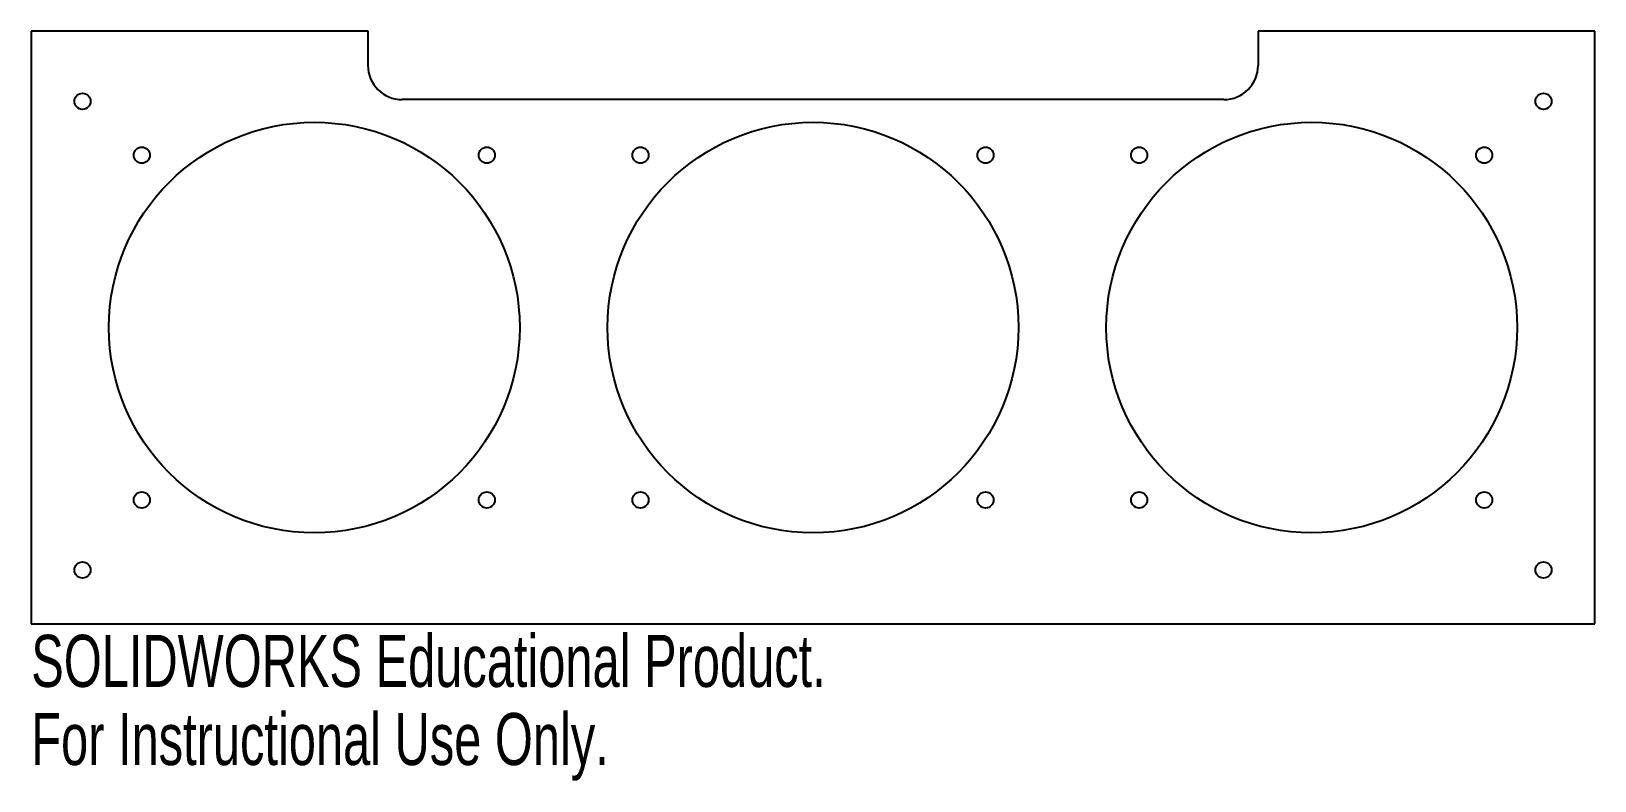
# Model space of a CAD drawing. Header units: millimetres. Extents: x 0 to 145, y -15 to 55.
import ezdxf

# ---------------------------------------------------------------- set-up
doc = ezdxf.new("R2010")
doc.units = ezdxf.units.MM
doc.styles.add('SLDTEXTSTYLE0', font='TXT', dxfattribs={"width": 0.7})

msp = doc.modelspace()

# ---------------------------------------------------------------- linework, layer by layer
at = {"color": 7, "linetype": 'Continuous', "lineweight": 25}
for p, q in [((31.23, 55), (0, 55)), ((0, 55), (0, 0)), ((31.23, 51.83), (31.23, 55)), ((145, 55), (113.78, 55)), ((113.78, 55), (113.78, 51.83)), ((145, 0), (145, 55)), ((110.6, 48.65), (34.4, 48.65)), ((0, 0), (145, 0))]:
    msp.add_line(p, q, dxfattribs=at)
for centre, radius in [((4.75, 48.5), 0.75), ((140.25, 48.5), 0.75), ((26.25, 27.5), 19.05), ((72.5, 27.5), 19.05), ((118.75, 27.5), 19.05), ((10.25, 43.5), 0.75), ((42.25, 43.5), 0.75), ((56.5, 43.5), 0.75), ((88.5, 43.5), 0.75), ((102.75, 43.5), 0.75), ((134.75, 43.5), 0.75), ((10.25, 11.5), 0.75), ((42.25, 11.5), 0.75), ((56.5, 11.5), 0.75), ((88.5, 11.5), 0.75), ((102.75, 11.5), 0.75), ((134.75, 11.5), 0.75), ((4.75, 5), 0.75), ((140.25, 5), 0.75)]:
    msp.add_circle(centre, radius, dxfattribs=at)
for centre, start, end in [((34.4, 51.83), 180, 270), ((110.6, 51.83), 270, 0)]:
    msp.add_arc(centre, 3.18, start, end, dxfattribs=at)

# ---------------------------------------------------------------- texts
at = {"color": 7, "linetype": 'Continuous', "char_height": 4.8336, "attachment_point": 1, "style": 'SLDTEXTSTYLE0'}
for s, insert in [('SOLIDWORKS Educational Product.', (0, -1.02)), ('For Instructional Use Only.', (0, -8.27))]:
    msp.add_mtext(s, dxfattribs=dict(at, insert=insert))

doc.saveas('drawing.dxf')
